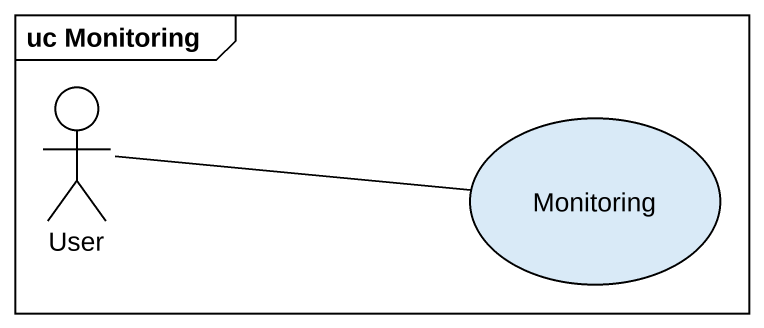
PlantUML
@startuml
mainframe uc Monitoring
actor User
usecase Monitoring
User -right- Monitoring
@enduml
